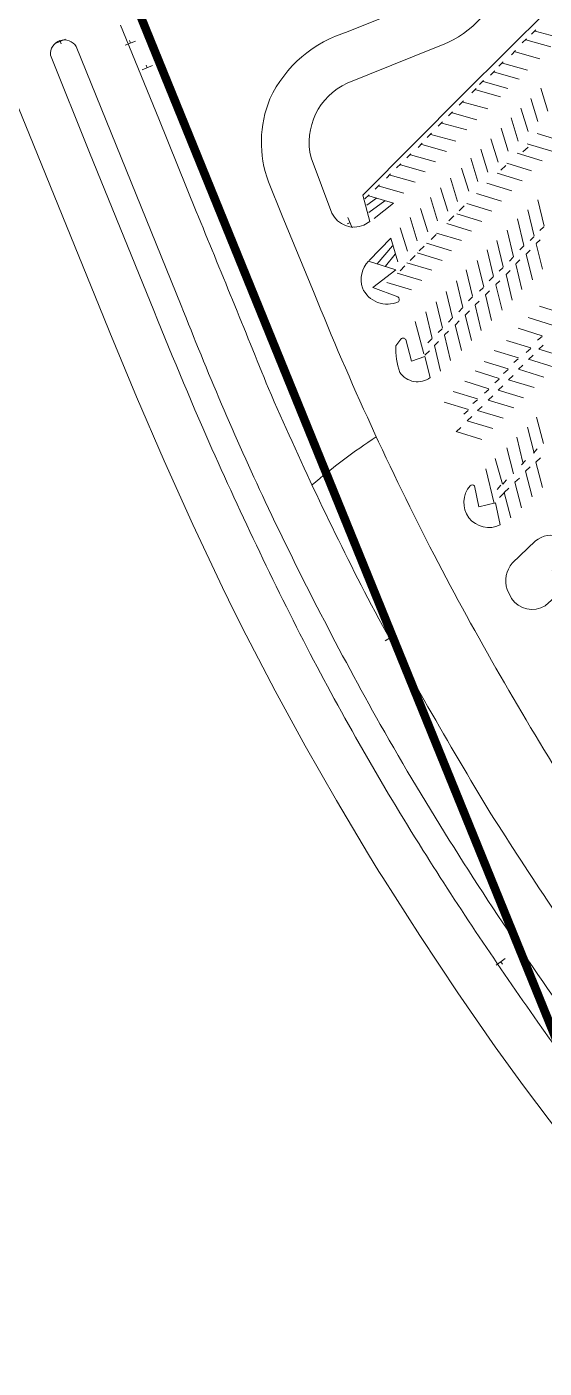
# Model space of a CAD drawing. Header units: feet. Extents: x 6763715 to 6770513, y 1886699 to 1891873.
# Drawn here: x 6764441 to 6764806, y 1888307 to 1889253 of the extents above; entities that cross this region are included whole.
import ezdxf

# ---------------------------------------------------------------- set-up
doc = ezdxf.new("R2010")
doc.units = ezdxf.units.FT
doc.header["$LTSCALE"] = 48
doc.header["$MEASUREMENT"] = 0
doc.linetypes.add('PHANTOM2', pattern=[1.25, 0.625, -0.125, 0.125, -0.125, 0.125, -0.125])
doc.layers.get('0').update_dxf_attribs({"lineweight": 0})
for name, color, linetype, lineweight in [('C-PKNG-STRP', 3, 'Continuous', 0), ('C-PROP', 7, 'PHANTOM2', 0), ('C-ROAD', 5, 'Continuous', 0)]:
    doc.layers.add(name, color=color, linetype=linetype, lineweight=lineweight)

# ---------------------------------------------------------------- blocks, each defined once
blk = doc.blocks.new('Campus_Base_Map_NEW$0$S1')
for points in [[(-0.083, 0), (0.083, 0)], [(0, 0), (0, -0.042)]]:
    blk.add_lwpolyline(points)

msp = doc.modelspace()

# ---------------------------------------------------------------- linework, layer by layer
at = {"layer": 'C-PKNG-STRP'}
for points in [[(6764796.95, 1889248.29), (6764799.87, 1889251.32)], [(6764799.58, 1889250.44), (6764817.1, 1889245.58)], [(6764790.31, 1889242), (6764793.24, 1889245.03)], [(6764792.95, 1889244.14), (6764810.46, 1889239.29)], [(6764782.67, 1889233.58), (6764785.59, 1889236.61)], [(6764785.3, 1889235.73), (6764802.82, 1889230.87)], [(6764768.07, 1889219.27), (6764771, 1889222.3)], [(6764770.71, 1889221.41), (6764788.22, 1889216.56)], [(6764773.87, 1889225.59), (6764776.8, 1889228.62)], [(6764776.51, 1889227.74), (6764794.02, 1889222.88)], [(6764760.13, 1889212.6), (6764763.06, 1889215.63)], [(6764762.77, 1889214.75), (6764780.28, 1889209.89)], [(6764745.94, 1889198.11), (6764748.86, 1889201.14)], [(6764754.9, 1889206.77), (6764757.82, 1889209.8)], [(6764757.53, 1889208.92), (6764775.04, 1889204.06)], [(6764801.46, 1889186.49), (6764796.44, 1889202.86)], [(6764808.42, 1889193.79), (6764803.4, 1889210.17)], [(6764738.28, 1889190.49), (6764741.2, 1889193.52)], [(6764740.91, 1889192.64), (6764758.43, 1889187.78)], [(6764748.57, 1889200.26), (6764766.09, 1889195.41)], [(6764794.49, 1889179.57), (6764789.47, 1889195.95)], [(6764731.09, 1889183.31), (6764734.02, 1889186.34)], [(6764733.73, 1889185.46), (6764751.24, 1889180.6)], [(6764787.47, 1889172.75), (6764782.45, 1889189.13)], [(6764723.35, 1889175.33), (6764726.28, 1889178.36)], [(6764725.98, 1889177.48), (6764743.5, 1889172.63)], [(6764773.32, 1889157.92), (6764768.3, 1889174.29)], [(6764780.5, 1889165.58), (6764775.48, 1889181.95)], [(6764800.86, 1889178.07), (6764818.48, 1889172.69)], [(6764708.94, 1889160.85), (6764711.86, 1889163.88)], [(6764716.86, 1889168.21), (6764719.79, 1889171.24)], [(6764719.5, 1889170.36), (6764737.01, 1889165.5)], [(6764766.14, 1889150.78), (6764761.12, 1889167.16)], [(6764786.74, 1889164.2), (6764804.36, 1889158.82)], [(6764790.85, 1889165.1), (6764794.42, 1889168.49)], [(6764793.72, 1889170.93), (6764811.33, 1889165.55)], [(6764701.75, 1889153.8), (6764704.67, 1889156.83)], [(6764704.38, 1889155.95), (6764721.9, 1889151.09)], [(6764711.57, 1889162.99), (6764729.09, 1889158.14)], [(6764752.62, 1889137.32), (6764747.6, 1889153.69)], [(6764759.11, 1889144.26), (6764754.09, 1889160.64)], [(6764775.13, 1889152.21), (6764778.71, 1889155.6)], [(6764779.38, 1889157.1), (6764796.99, 1889151.72)], [(6764694.56, 1889146.53), (6764697.49, 1889149.56)], [(6764697.2, 1889148.68), (6764714.71, 1889143.82)], [(6764744.69, 1889130.25), (6764739.67, 1889146.63)], [(6764772.59, 1889150.06), (6764790.2, 1889144.68)], [(6764679.36, 1889131.94), (6764682.47, 1889134.8)], [(6764686.69, 1889138.82), (6764689.61, 1889141.85)], [(6764689.32, 1889140.97), (6764706.84, 1889136.11)], [(6764737.81, 1889123.3), (6764732.79, 1889139.68)], [(6764758.17, 1889135.84), (6764775.78, 1889130.46)], [(6764765.31, 1889142.97), (6764782.92, 1889137.59)], [(6764687.63, 1889132.44), (6764680.71, 1889127.54)], [(6764685.87, 1889118.09), (6764699.43, 1889128.93), (6764682.17, 1889134.05)], [(6764693.45, 1889130.57), (6764682.21, 1889122.31)], [(6764723.66, 1889108.82), (6764718.64, 1889125.19)], [(6764730.61, 1889116.6), (6764725.59, 1889132.98)], [(6764745.9, 1889123.62), (6764749.48, 1889127.01)], [(6764751.24, 1889128.75), (6764768.86, 1889123.37)], [(6764805.75, 1889112.64), (6764801.25, 1889131.35)], [(6764716.28, 1889102.42), (6764711.26, 1889118.8)], [(6764738.58, 1889116.57), (6764742.16, 1889119.96)], [(6764744.19, 1889121.49), (6764761.8, 1889116.11)], [(6764791.53, 1889099.12), (6764787.04, 1889117.82)], [(6764798.78, 1889105.59), (6764794.28, 1889124.3)], [(6764709.31, 1889095.16), (6764704.29, 1889111.54)], [(6764726.16, 1889103.39), (6764729.74, 1889106.78)], [(6764729.89, 1889107.88), (6764747.5, 1889102.5)], [(6764737.04, 1889114.66), (6764754.65, 1889109.28)], [(6764784.19, 1889091.15), (6764779.69, 1889109.85)], [(6764802.87, 1889109.56), (6764805.58, 1889112.33)], [(6764682.32, 1889088.42), (6764697.59, 1889104.24), (6764702.53, 1889087.55)], [(6764698.78, 1889098.74), (6764687.93, 1889086.15)], [(6764717.63, 1889095.31), (6764721.21, 1889098.7)], [(6764722.88, 1889100.79), (6764740.49, 1889095.41)], [(6764776.96, 1889083.97), (6764772.46, 1889102.68)], [(6764788.65, 1889096.04), (6764791.36, 1889098.81)], [(6764795.9, 1889102.52), (6764798.61, 1889105.28)], [(6764800.23, 1889100.32), (6764804.53, 1889082.31)], [(6764800.27, 1889100.41), (6764803.07, 1889103.17)], [(6764700.77, 1889093.04), (6764694, 1889084.51)], [(6764711.23, 1889088.58), (6764714.8, 1889091.97)], [(6764716.34, 1889093.88), (6764733.96, 1889088.5)], [(6764763.15, 1889069.84), (6764758.66, 1889088.55)], [(6764769.98, 1889077.23), (6764765.49, 1889095.94)], [(6764781.31, 1889088.07), (6764784.02, 1889090.84)], [(6764785.85, 1889086.1), (6764788.65, 1889088.86)], [(6764793.18, 1889092.97), (6764797.48, 1889074.96)], [(6764793.22, 1889093.06), (6764796.02, 1889095.82)], [(6764702.01, 1889079.66), (6764719.63, 1889074.28)], [(6764704.17, 1889081.23), (6764707.62, 1889084.71)], [(6764708.89, 1889086.96), (6764726.5, 1889081.58)], [(6764755.34, 1889063.22), (6764750.85, 1889081.93)], [(6764774.08, 1889080.89), (6764776.79, 1889083.66)], [(6764778.93, 1889078.57), (6764783.24, 1889060.56)], [(6764778.98, 1889078.66), (6764781.77, 1889081.42)], [(6764785.81, 1889086.01), (6764790.11, 1889068)], [(6764694.73, 1889073.09), (6764712.34, 1889067.71)], [(6764748.47, 1889055.35), (6764743.98, 1889074.05)], [(6764760.27, 1889066.77), (6764762.98, 1889069.53)], [(6764767.1, 1889074.16), (6764769.81, 1889076.92)], [(6764771.79, 1889071.39), (6764776.1, 1889053.38)], [(6764771.83, 1889071.48), (6764774.63, 1889074.25)], [(6764734.02, 1889040.68), (6764729.52, 1889059.39)], [(6764741.16, 1889048.03), (6764736.66, 1889066.74)], [(6764752.46, 1889060.15), (6764755.17, 1889062.91)], [(6764757.16, 1889057.12), (6764759.95, 1889059.89)], [(6764764.34, 1889064.25), (6764768.65, 1889046.24)], [(6764764.38, 1889064.34), (6764767.18, 1889067.11)], [(6764726.74, 1889033.5), (6764722.25, 1889052.21)], [(6764745.59, 1889052.27), (6764748.3, 1889055.04)], [(6764750.19, 1889050.08), (6764754.49, 1889032.07)], [(6764750.23, 1889050.17), (6764753.03, 1889052.93)], [(6764757.11, 1889057.03), (6764761.42, 1889039.02)], [(6764802.59, 1889056.17), (6764819.63, 1889050.91)], [(6764720.94, 1889022.67), (6764714.84, 1889045.38)], [(6764731.14, 1889037.61), (6764733.85, 1889040.37)], [(6764738.28, 1889044.96), (6764740.99, 1889047.72)], [(6764743.13, 1889043.08), (6764747.43, 1889025.07)], [(6764743.17, 1889043.16), (6764745.97, 1889045.93)], [(6764787.36, 1889040.66), (6764804.4, 1889035.4)], [(6764794.63, 1889048.24), (6764811.67, 1889042.98)], [(6764723.86, 1889030.43), (6764726.57, 1889033.19)], [(6764728.5, 1889028.5), (6764731.29, 1889031.26)], [(6764735.55, 1889035.85), (6764739.85, 1889017.84)], [(6764735.59, 1889035.94), (6764738.39, 1889038.7)], [(6764779.36, 1889032.16), (6764796.41, 1889026.9)], [(6764804.32, 1889034.83), (6764801.22, 1889032.19)], [(6764721.7, 1889021.59), (6764724.97, 1889024.8)], [(6764728.45, 1889028.41), (6764732.76, 1889010.4)], [(6764770.6, 1889024.99), (6764787.64, 1889019.74)], [(6764796.33, 1889026.33), (6764793.22, 1889023.69)], [(6764794.8, 1889018.72), (6764798.07, 1889021.72)], [(6764801.94, 1889025.86), (6764805.22, 1889028.85)], [(6764819.99, 1889020.44), (6764801.94, 1889025.9)], [(6764763.38, 1889017.33), (6764780.42, 1889012.07)], [(6764787.57, 1889019.16), (6764784.46, 1889016.53)], [(6764787.61, 1889011.72), (6764790.88, 1889014.71)], [(6764805.66, 1889006.3), (6764787.61, 1889011.76)], [(6764812.85, 1889013.31), (6764794.8, 1889018.77)], [(6764749.79, 1889003.25), (6764766.83, 1888997.99)], [(6764757.11, 1889010.57), (6764774.15, 1889005.31)], [(6764774.07, 1889004.74), (6764770.96, 1889002.1)], [(6764780.34, 1889011.5), (6764777.24, 1889008.86)], [(6764798.7, 1888998.95), (6764780.64, 1889004.41)], [(6764780.65, 1889004.37), (6764783.92, 1889007.36)], [(6764741.73, 1888996.1), (6764758.77, 1888990.84)], [(6764766.75, 1888997.42), (6764763.65, 1888994.78)], [(6764766.36, 1888989.97), (6764769.64, 1888992.96)], [(6764773.29, 1888997.06), (6764776.56, 1889000.05)], [(6764791.34, 1888991.64), (6764773.29, 1888997.1)], [(6764735.34, 1888988.59), (6764752.38, 1888983.33)], [(6764758.69, 1888990.27), (6764755.59, 1888987.63)], [(6764758.78, 1888982.57), (6764762.06, 1888985.56)], [(6764784.41, 1888984.55), (6764766.36, 1888990.02)], [(6764752.3, 1888982.76), (6764749.19, 1888980.12)], [(6764751.55, 1888975.34), (6764754.83, 1888978.34)], [(6764769.61, 1888969.93), (6764751.55, 1888975.39)], [(6764776.84, 1888977.15), (6764758.78, 1888982.61)], [(6764800.47, 1888977.88), (6764805.4, 1888959.26)], [(6764743.68, 1888967.72), (6764746.95, 1888970.71)], [(6764761.73, 1888962.3), (6764743.68, 1888967.76)], [(6764794.03, 1888970.84), (6764798.77, 1888952.66)], [(6764779.48, 1888956.35), (6764784.1, 1888938.04)], [(6764786.53, 1888963.79), (6764790.75, 1888946.04)], [(6764800.91, 1888955.55), (6764798.25, 1888952.52)], [(6764771.3, 1888948.72), (6764776.39, 1888930.72)], [(6764792.56, 1888947.39), (6764789.9, 1888944.36)], [(6764803.13, 1888949.24), (6764799.89, 1888946.25)], [(6764799.89, 1888946.25), (6764804.55, 1888928.24)], [(6764770.5, 1888917.08), (6764764.55, 1888941.42)], [(6764795.93, 1888942.8), (6764792.7, 1888939.81)], [(6764792.7, 1888939.81), (6764797.35, 1888921.81)], [(6764775.31, 1888929.96), (6764772.65, 1888926.93)], [(6764779.31, 1888933.79), (6764776.65, 1888930.77)], [(6764780.78, 1888927.86), (6764777.54, 1888924.87)], [(6764788.44, 1888935.01), (6764785.21, 1888932.02)], [(6764785.21, 1888932.02), (6764789.87, 1888914.01)], [(6764774.24, 1888921.22), (6764777.85, 1888924.83)], [(6764777.54, 1888924.87), (6764782.2, 1888906.87)]]:
    msp.add_lwpolyline(points, dxfattribs=at)
at = {"layer": 'C-PROP', "ltscale": 0.02, "const_width": 6, "elevation": -178.8}
msp.add_lwpolyline([(6769012.67, 1888295.37, 0.136105), (6767938.83, 1887977.76, -0.282387), (6765535.01, 1887963.21), (6765125.2, 1887960.53), (6765008.26, 1888061.18), (6763829.05, 1890965.33), (6763828.78, 1890985.96), (6763983.43, 1891051.43), (6764153.83, 1890819.55), (6764199.85, 1890842), (6764151.8, 1891122.84, -0.016472), (6764351.86, 1891197.56, -0.000343), (6765614.04, 1891619.04, -0.151573), (6766084.72, 1891639.02, -0.00004), (6767109.8, 1891365.37), (6767424.22, 1891242.17)], format="xyb", dxfattribs=at)
at = {"layer": 'C-ROAD'}
for points in [[(6764666.88, 1889213.53), (6764729.97, 1889239.04, 0.220486), (6764777.2, 1889285.03, 0.153751), (6764779.22, 1889333.85, 0.032814), (6764770.68, 1889356.43), (6764767.42, 1889364.91, -0.547507), (6764778.76, 1889379.87, -0.041224), (6764797.69, 1889378.98, 0.138365), (6764817.8, 1889381.05), (6764884.61, 1889407.2, -0.364814), (6764906.89, 1889398.04), (6764917.97, 1889375.34), (6764914.03, 1889348.29, -0.543625), (6764910.56, 1889346.69), (6764894.23, 1889351), (6764880.35, 1889337.15), (6764808.77, 1889265.58), (6764749.26, 1889206.23), (6764677.87, 1889134.68), (6764682.75, 1889116.06), (6764678.68, 1889113.54, -0.408311), (6764656.15, 1889121.94), (6764641.36, 1889160.87, -0.361019)], [(6765166.73, 1888162.79), (6765118.88, 1888206.48, 0.036423), (6765075.39, 1888241.09), (6765055.79, 1888254.89, -0.040142), (6765032.4, 1888274.84, -0.027683), (6764945.67, 1888367.07, -0.009369), (6764867.66, 1888461.59, -0.009507), (6764801.34, 1888551.16, -0.012881), (6764720.27, 1888672.43, -0.020194), (6764638.42, 1888815.55, -0.014597), (6764564.95, 1888970.33, -0.00622), (6764522.67, 1889072.36), (6764485.03, 1889164.8), (6764457.58, 1889233.42, -0.792657), (6764475.78, 1889239.44), (6764549.79, 1889056.81, 0.015866), (6764609.01, 1888918.47, 0.017369), (6764690.23, 1888761.07, 0.02182), (6764797.98, 1888589.73, 0.023298), (6764913.89, 1888435.39, 0.017799), (6765038.6, 1888295.45, 0.016455), (6765125.24, 1888210.67), (6765193.82, 1888148.95, -0.73683), (6765188.66, 1888143.47)], [(6764684.94, 1889069.42), (6764702.62, 1889062.81, -0.450978), (6764702.99, 1889059.36, -0.418887), (6764677.63, 1889069.15, -0.270383), (6764681.89, 1889088.06), (6764701.27, 1889081.92)], [(6764721.63, 1889020.67), (6764725.39, 1889005.89, -0.429711), (6764704.09, 1889009.54, -0.10779), (6764701.26, 1889028.32), (6764704.81, 1889033.02, -0.570786), (6764708.15, 1889032.65), (6764712.27, 1889017.52)], [(6764811.37, 1888869.59), (6764825.52, 1888864.46, -0.647603), (6764825.69, 1888862.09), (6764806.6, 1888844.94, -0.403272), (6764782.77, 1888850.08), (6764779.77, 1888856.33, -0.273225), (6764783.33, 1888874.96), (6764799.74, 1888890.58, -0.288123), (6764816.86, 1888893.34), (6764822.02, 1888891.41), (6764886.36, 1888957.98), (6764895.35, 1888966.77), (6764901.06, 1888953.56), (6764826.51, 1888884.97)], [(6764771.54, 1888917.58), (6764774.75, 1888901.92, -0.831208), (6764753.72, 1888929.57, -0.468261), (6764756.66, 1888929.45), (6764759.73, 1888914.66)]]:
    msp.add_lwpolyline(points, format="xyb", close=True, dxfattribs=at)
msp.add_lwpolyline([(6764377.17, 1889337.72), (6764442.77, 1889177.23), (6764495.02, 1889048.75), (6764499.42, 1889037.79), (6764518.2, 1888992.32), (6764537.72, 1888947.15), (6764557.98, 1888902.31), (6764578.96, 1888857.81), (6764587.4, 1888840.44), (6764595.62, 1888824.18), (6764616.13, 1888784.91), (6764637.34, 1888746.02), (6764659.26, 1888707.52), (6764681.87, 1888669.43), (6764689.27, 1888657.3), (6764691.92, 1888653.09), (6764718.12, 1888612.25), (6764745, 1888571.85), (6764771.26, 1888533.72), (6764791.33, 1888506.11), (6764818.67, 1888469.72)], dxfattribs=at)
for points in [[(6765197.68, 1888312.19, -0.26377), (6765140.44, 1888321.65), (6765128.79, 1888333.41), (6765121.65, 1888340.64), (6765084.52, 1888378.16, -0.022029), (6764955.39, 1888527.79, -0.026019), (6764824.75, 1888712.56, -0.019745), (6764728.14, 1888880.73, -0.022677), (6764643.54, 1889065.35), (6764621.03, 1889120.05), (6764611.31, 1889144.01, -0.186308), (6764612.37, 1889202.62, -0.212717), (6764667.5, 1889250.02), (6764724.99, 1889273.33, 0.331558)], [(6764507.05, 1889254.53), (6764534.1, 1889188.53), (6764560.35, 1889123.18, -0.002051), (6764611.36, 1888998.08, 0.016508), (6764681.43, 1888850.21, 0.013173), (6764768.3, 1888698.12, 0.013237), (6764854.71, 1888569.05, 0.017263), (6764954.83, 1888440.63, 0.01679), (6765069.81, 1888313.69, 0.019479), (6765168.07, 1888217.95), (6765197.68, 1888192.3), (6765222.02, 1888171.22, 0.35663), (6765251.64, 1888173.01), (6765258.89, 1888179.1, 0.060275), (6765346.27, 1888265.85, 0.04672), (6765393.75, 1888343.3, 0.04672)], [(6764687.4, 1888964.14, 0.029105), (6764642.07, 1888930.15)]]:
    msp.add_lwpolyline(points, format="xyb", dxfattribs=at)

# ---------------------------------------------------------------- block references
at = {"layer": 'C-PKNG-STRP'}
for p, xscale, yscale, zscale, rotation in [((6764464.51, 1889243.18), 47.99999999999996, 47.99999999999996, 47.99999999999996, 21.2532284696413), ((6764513.97, 1889241.91), 47.99999999999986, 47.99999999999986, 47.99999999999986, 201.5721794130795), ((6764525.89, 1889224.52), 47.99999999999978, 47.99999999999978, 47.99999999999978, 201.5721794145538), ((6764668.84, 1889115.16), 47.99999999999989, 47.99999999999989, 47.99999999999989, 291.5721794146133), ((6764697.12, 1888822.19), 47.99999999999991, 47.99999999999991, 47.99999999999991, 212.8902343409045), ((6764775.18, 1888593.7), 47.99999999999996, 47.99999999999996, 47.99999999999996, 36.28340916211732)]:
    msp.add_blockref('Campus_Base_Map_NEW$0$S1', p, dxfattribs=dict(at, xscale=xscale, yscale=yscale, zscale=zscale, rotation=rotation))

doc.saveas('drawing.dxf')
